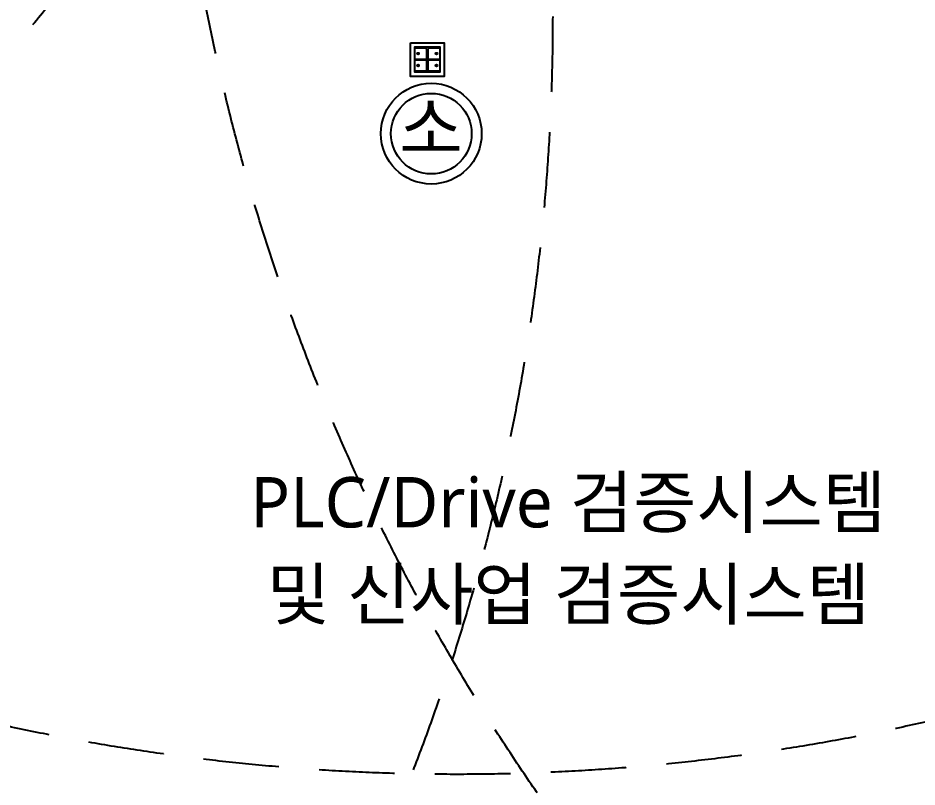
# Model space of a CAD drawing. Header units: millimetres. Extents: x 0 to 168200, y 0 to 118800.
# Drawn here: x 72627 to 83330, y 47234 to 56396 of the extents above; entities that cross this region are included whole.
import ezdxf
from ezdxf.enums import TextEntityAlignment as Align

# ---------------------------------------------------------------- set-up
doc = ezdxf.new("R2010")
doc.units = ezdxf.units.MM
doc.header["$LTSCALE"] = 200
doc.linetypes.add('CEN-GAUN', pattern=[32.2, 30, -1, 0.2, -1])
doc.linetypes.add('HID', pattern=[2.3, 1.5, -0.8])
for name, color, linetype in [('BACK', 8, 'Continuous'), ('CEN', 1, 'CEN-GAUN'), ('H', 2, 'Continuous')]:
    doc.layers.add(name, color=color, linetype=linetype)
doc.styles.add('ghs', font='')
doc.styles.add('스타일1', font='')
doc.styles.get('ghs').set_extended_font_data('Dotum')
doc.styles.get('스타일1').set_extended_font_data('Malgun Gothic')

# ---------------------------------------------------------------- blocks, each defined once
blk = doc.blocks.new('x-stu-1Fcol')
at = {"layer": 'BACK'}
for points in [[(35800, -29800), (36200, -29800), (36200, -30200), (35800, -30200)], [(35850, -29850), (36150, -29850), (36150, -30150), (35850, -30150)], [(35850, -29994), (35995, -29994), (35995, -30006), (35850, -30006)], [(36005, -29994), (36150, -29994), (36150, -30006), (36005, -30006)]]:
    blk.add_lwpolyline(points, close=True, dxfattribs=at)
blk.add_lwpolyline([(35850, -30150), (35850, -30135), (35977, -30135, 0.414214), (35995, -30117), (35995, -29883, 0.414214), (35977, -29865), (35850, -29865), (35850, -29850), (36150, -29850), (36150, -29865), (36023, -29865, 0.414214), (36005, -29883), (36005, -30117, 0.414214), (36023, -30135), (36150, -30135), (36150, -30150)], format="xyb", close=True, dxfattribs=at)
for centre in [(35890, -29929), (36110, -29929), (35890, -30070), (36110, -30070)]:
    blk.add_circle(centre, 11, dxfattribs=at)

msp = doc.modelspace()

# ---------------------------------------------------------------- linework, layer by layer
at = {"layer": 'CEN', "linetype": 'HID', "ltscale": 3}
for centre in [(102210, 73300), (53651.8, 72385), (77854.6, 72385), (99402.9, 61340), (53992.6, 56415), (78654.2, 42752.8)]:
    msp.add_circle(centre, 25000, dxfattribs=at)
at = {"layer": 'H', "color": 1}
msp.add_circle((77547, 55017.5), 600, dxfattribs=at)
at = {"layer": 'H'}
msp.add_circle((77547, 55017.5), 480, dxfattribs=at)

# ---------------------------------------------------------------- block references
at = {"layer": 'BACK'}
msp.add_blockref('x-stu-1Fcol', (41500, 85900), dxfattribs=at)

# ---------------------------------------------------------------- texts
at = {"layer": 'BACK', "style": '스타일1'}
for s, p in [('PLC/Drive 검증시스템', (79178.7, 50626.2)), ('및 신사업 검증시스템', (79178.7, 49531.3))]:
    msp.add_text(s, height=600, dxfattribs=at).set_placement(p, align=Align.MIDDLE_CENTER)
at = {"layer": 'H', "color": 1, "style": 'ghs'}
msp.add_text('소', height=600, dxfattribs=at).set_placement((77167.7, 54783.7))

doc.saveas('drawing.dxf')
